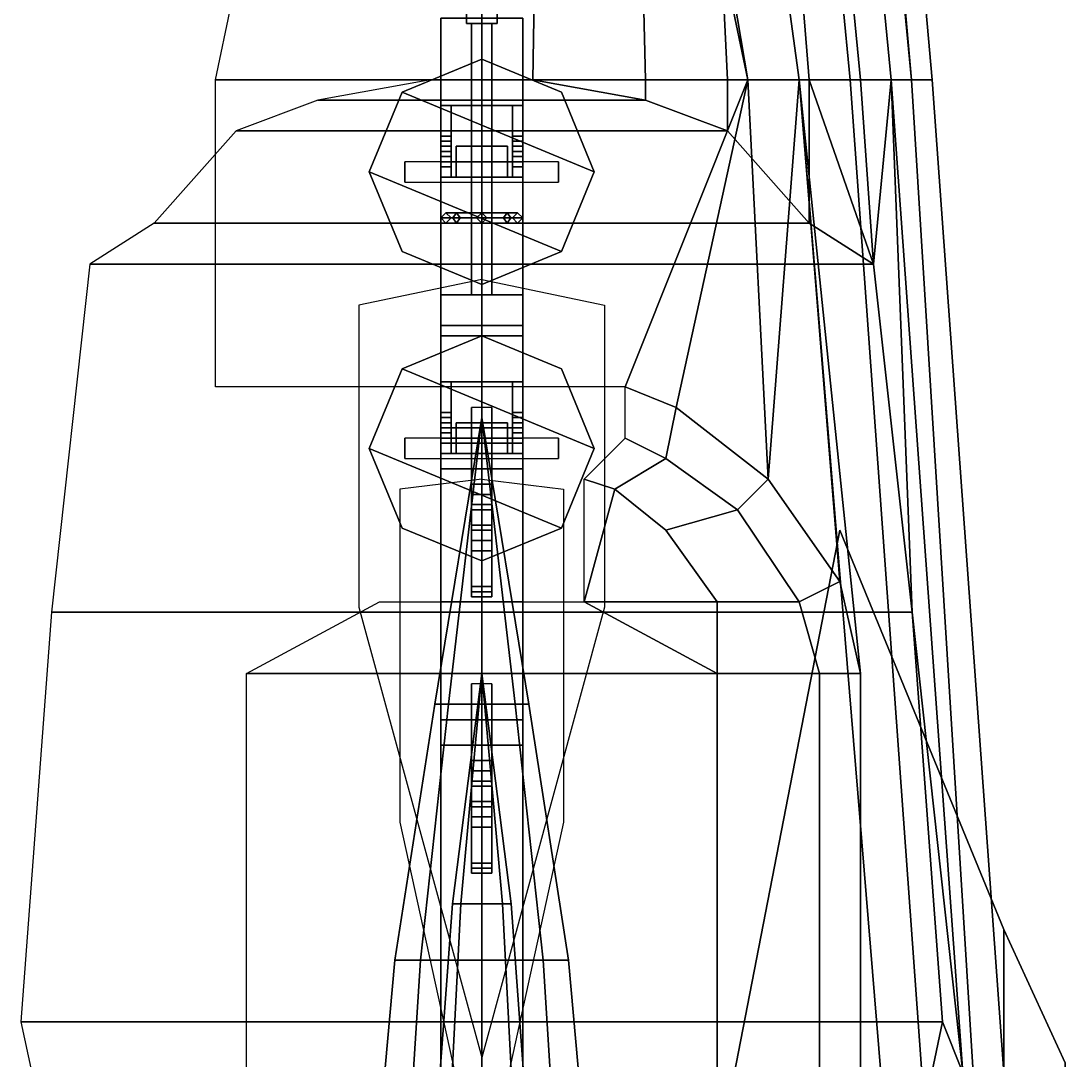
# Model space of a CAD drawing. Header units: millimetres. Extents: x -0.7 to 7, y -4.9 to 12.2.
# Drawn here: x -0.45 to 0.57, y 0.592 to 1.607 of the extents above; entities that cross this region are included whole.
import ezdxf

# ---------------------------------------------------------------- set-up
doc = ezdxf.new("R2010")
doc.units = ezdxf.units.MM
for name, color, linetype in [('bomds', 1, 'Continuous'), ('gun', 1, 'Continuous'), ('hull_half', 2, 'Continuous'), ('turret', 2, 'Continuous'), ('wing', 5, 'Continuous')]:
    doc.layers.add(name, color=color, linetype=linetype)

msp = doc.modelspace()

# ---------------------------------------------------------------- linework, layer by layer
for points in [[(0.26, 1.55, -0.37), (-0.26, 1.55, -0.37), (0, 2.79, -0.26)], [(0.14, 1.25, -0.41), (-0.26, 1.25, -0.41), (-0.26, 1.55, -0.37), (0.26, 1.55, -0.37)], [(-0.16, 1.53, 0.59), (0.16, 1.53, 0.59), (0.05, 1.55, 0.62), (-0.05, 1.55, 0.62)], [(-0.24, 1.5, 0.55), (0.24, 1.5, 0.55), (0.16, 1.53, 0.59), (-0.16, 1.53, 0.59)], [(-0.32, 1.41, 0.47), (0.32, 1.41, 0.47), (0.24, 1.5, 0.55), (-0.24, 1.5, 0.55)], [(-0.3829, 1.37, 0.4538), (0.3829, 1.37, 0.4538), (0.32, 1.41, 0.47), (-0.32, 1.41, 0.47)], [(-0.4204, 1.03, 0.46), (0.4204, 1.03, 0.46), (0.3829, 1.37, 0.4538), (-0.3829, 1.37, 0.4538)], [(-0.04, 1.255, -0.75), (-0.04, 0.255, -0.75), (-0.04, 0.255, -0.735), (-0.04, 1.255, -0.735)], [(0.04, 1.255, -0.735), (0.04, 1.255, -0.75), (-0.04, 1.255, -0.75), (-0.04, 1.255, -0.735)], [(0.04, 1.255, -0.75), (0.04, 0.255, -0.75), (-0.04, 0.255, -0.75), (-0.04, 1.255, -0.75)], [(-0.04, 1.255, -0.735), (-0.04, 0.255, -0.735), (0.04, 0.255, -0.735), (0.04, 1.255, -0.735)], [(0.04, 0.255, -0.735), (0.04, 0.255, -0.75), (0.04, 1.255, -0.75), (0.04, 1.255, -0.735)], [(0.23, 0.97, -0.78), (-0.23, 0.97, -0.78), (-0.1, 1.04, -0.78), (0.1, 1.04, -0.78)], [(-0.4503, 0.63, 0.62), (0.4503, 0.63, 0.62), (0.4204, 1.03, 0.46), (-0.4204, 1.03, 0.46)], [(0.23, 0.58, -0.78), (-0.23, 0.58, -0.78), (-0.23, 0.97, -0.78), (0.23, 0.97, -0.78)], [(-0.4397, 0.58, 0.69), (0.4397, 0.58, 0.69), (0.4503, 0.63, 0.62), (-0.4503, 0.63, 0.62)]]:
    msp.add_3dface(points)
at = {"layer": 'bomds'}
for points in [[(0, 0.595), (0, 1.355), (-0.12, 1.33), (-0.12, 1.035)], [(0, 0.595), (0, 1.355), (0, 1.33, 0.12), (0, 1.035, 0.12)], [(0, 0.595), (0, 1.355), (0, 1.33, -0.12), (0, 1.035, -0.12)], [(0, 0.595), (0, 1.355), (0.12, 1.33), (0.12, 1.035)], [(0, 1.22), (-0.0459, 0.94), (-0.0325, 0.94, 0.0325), (0, 1.22)], [(0, 1.22), (-0.0325, 0.94, -0.0325), (-0.0459, 0.94), (0, 1.22)], [(0, 1.22), (-0.0325, 0.94, 0.0325), (0, 0.94, 0.0459), (0, 1.22)], [(0, 1.22), (0, 0.94, -0.0459), (-0.0325, 0.94, -0.0325), (0, 1.22)], [(0, 1.22), (0, 0.94, 0.0459), (0.0325, 0.94, 0.0325), (0, 1.22)], [(0, 1.22), (0.0325, 0.94, 0.0325), (0.0459, 0.94), (0, 1.22)], [(0, 1.22), (0.0459, 0.94), (0.0325, 0.94, -0.0325), (0, 1.22)], [(0, 1.22), (0.0325, 0.94, -0.0325), (0, 0.94, -0.0459), (0, 1.22)], [(0, 0.46, -0.675), (0, 1.16, -0.675), (-0.08, 1.15, -0.675), (-0.08, 0.825, -0.675)], [(0, 0.46, -0.675), (0, 1.16, -0.675), (0, 1.15, -0.595), (0, 0.825, -0.595)], [(0, 0.46, -0.675), (0, 1.16, -0.675), (0, 1.15, -0.755), (0, 0.825, -0.755)], [(0, 0.46, -0.675), (0, 1.16, -0.675), (0.08, 1.15, -0.675), (0.08, 0.825, -0.675)], [(0, 0.97, -0.675), (-0.0287, 0.745, -0.675), (-0.0203, 0.745, -0.6547), (0, 0.97, -0.675)], [(0, 0.97, -0.675), (-0.0203, 0.745, -0.6953), (-0.0287, 0.745, -0.675), (0, 0.97, -0.675)], [(0, 0.97, -0.675), (-0.0203, 0.745, -0.6547), (0, 0.745, -0.6463), (0, 0.97, -0.675)], [(0, 0.97, -0.675), (0, 0.745, -0.7037), (-0.0203, 0.745, -0.6953), (0, 0.97, -0.675)], [(0, 0.97, -0.675), (0, 0.745, -0.6463), (0.0203, 0.745, -0.6547), (0, 0.97, -0.675)], [(0, 0.97, -0.675), (0.0203, 0.745, -0.6547), (0.0287, 0.745, -0.675), (0, 0.97, -0.675)], [(0, 0.97, -0.675), (0.0287, 0.745, -0.675), (0.0203, 0.745, -0.6953), (0, 0.97, -0.675)], [(0, 0.97, -0.675), (0.0203, 0.745, -0.6953), (0, 0.745, -0.7037), (0, 0.97, -0.675)], [(-0.0459, 0.94), (-0.0849, 0.69), (-0.06, 0.69, 0.06), (-0.0325, 0.94, 0.0325)], [(-0.0325, 0.94, -0.0325), (-0.06, 0.69, -0.06), (-0.0849, 0.69), (-0.0459, 0.94)], [(-0.0325, 0.94, 0.0325), (-0.06, 0.69, 0.06), (0, 0.69, 0.0849), (0, 0.94, 0.0459)], [(0, 0.94, -0.0459), (0, 0.69, -0.0849), (-0.06, 0.69, -0.06), (-0.0325, 0.94, -0.0325)], [(0, 0.94, 0.0459), (0, 0.69, 0.0849), (0.06, 0.69, 0.06), (0.0325, 0.94, 0.0325)], [(0.0325, 0.94, -0.0325), (0.06, 0.69, -0.06), (0, 0.69, -0.0849), (0, 0.94, -0.0459)], [(0.0325, 0.94, 0.0325), (0.06, 0.69, 0.06), (0.0849, 0.69), (0.0459, 0.94)], [(0.0459, 0.94), (0.0849, 0.69), (0.06, 0.69, -0.06), (0.0325, 0.94, -0.0325)], [(-0.0287, 0.745, -0.675), (-0.053, 0.415, -0.675), (-0.0375, 0.415, -0.6375), (-0.0203, 0.745, -0.6547)], [(-0.0203, 0.745, -0.6953), (-0.0375, 0.415, -0.7125), (-0.053, 0.415, -0.675), (-0.0287, 0.745, -0.675)], [(-0.0203, 0.745, -0.6547), (-0.0375, 0.415, -0.6375), (0, 0.415, -0.622), (0, 0.745, -0.6463)], [(0, 0.745, -0.7037), (0, 0.415, -0.728), (-0.0375, 0.415, -0.7125), (-0.0203, 0.745, -0.6953)], [(0, 0.745, -0.6463), (0, 0.415, -0.622), (0.0375, 0.415, -0.6375), (0.0203, 0.745, -0.6547)], [(0.0203, 0.745, -0.6953), (0.0375, 0.415, -0.7125), (0, 0.415, -0.728), (0, 0.745, -0.7037)], [(0.0203, 0.745, -0.6547), (0.0375, 0.415, -0.6375), (0.053, 0.415, -0.675), (0.0287, 0.745, -0.675)], [(0.0287, 0.745, -0.675), (0.053, 0.415, -0.675), (0.0375, 0.415, -0.7125), (0.0203, 0.745, -0.6953)], [(-0.0849, 0.69), (-0.1109, 0.4), (-0.0784, 0.4, 0.0784), (-0.06, 0.69, 0.06)], [(-0.06, 0.69, -0.06), (-0.0784, 0.4, -0.0784), (-0.1109, 0.4), (-0.0849, 0.69)], [(-0.06, 0.69, 0.06), (-0.0784, 0.4, 0.0784), (0, 0.4, 0.1109), (0, 0.69, 0.0849)], [(0, 0.69, -0.0849), (0, 0.4, -0.1109), (-0.0784, 0.4, -0.0784), (-0.06, 0.69, -0.06)], [(0, 0.69, 0.0849), (0, 0.4, 0.1109), (0.0784, 0.4, 0.0784), (0.06, 0.69, 0.06)], [(0.06, 0.69, -0.06), (0.0784, 0.4, -0.0784), (0, 0.4, -0.1109), (0, 0.69, -0.0849)], [(0.06, 0.69, 0.06), (0.0784, 0.4, 0.0784), (0.1109, 0.4), (0.0849, 0.69)], [(0.0849, 0.69), (0.1109, 0.4), (0.0784, 0.4, -0.0784), (0.06, 0.69, -0.06)]]:
    msp.add_3dface(points, dxfattribs=at)
at = {"layer": 'gun'}
for points in [[(-0.015, 1.605, -0.585), (0, 1.605, -0.57), (0, 1.63, -0.57), (-0.015, 1.63, -0.585)], [(0, 1.605, -0.63), (-0.015, 1.605, -0.615), (-0.015, 1.63, -0.615), (0, 1.63, -0.63)], [(-0.015, 1.605, -0.615), (-0.015, 1.605, -0.585), (-0.015, 1.63, -0.585), (-0.015, 1.63, -0.615)], [(0, 1.605, -0.57), (0.015, 1.605, -0.585), (0.015, 1.63, -0.585), (0, 1.63, -0.57)], [(0.015, 1.605, -0.615), (0, 1.605, -0.63), (0, 1.63, -0.63), (0.015, 1.63, -0.615)], [(0.015, 1.605, -0.585), (0.015, 1.605, -0.615), (0.015, 1.63, -0.615), (0.015, 1.63, -0.585)], [(-0.04, 1.61, 0.69), (-0.04, 1.61, 0.64), (-0.04, 1.455, 0.64), (-0.04, 1.47, 0.69)], [(0.04, 1.47, 0.69), (0.04, 1.61, 0.69), (-0.04, 1.61, 0.69), (-0.04, 1.47, 0.69)], [(-0.04, 1.455, 0.64), (-0.04, 1.61, 0.64), (0.04, 1.61, 0.64), (0.04, 1.455, 0.64)], [(-0.015, 1.605, -0.585), (-0.015, 1.605, -0.615), (0, 1.605, -0.63), (0, 1.605, -0.57)], [(-0.01, 1.34, -0.585), (0, 1.34, -0.575), (0, 1.605, -0.575), (-0.01, 1.605, -0.585)], [(0, 1.34, -0.595), (-0.01, 1.34, -0.585), (-0.01, 1.605, -0.585), (0, 1.605, -0.595)], [(-0.01, 1.34, -0.615), (0, 1.34, -0.605), (0, 1.605, -0.605), (-0.01, 1.605, -0.615)], [(0, 1.34, -0.625), (-0.01, 1.34, -0.615), (-0.01, 1.605, -0.615), (0, 1.605, -0.625)], [(0, 1.34, -0.575), (0.01, 1.34, -0.585), (0.01, 1.605, -0.585), (0, 1.605, -0.575)], [(0.01, 1.34, -0.585), (0, 1.34, -0.595), (0, 1.605, -0.595), (0.01, 1.605, -0.585)], [(0, 1.34, -0.605), (0.01, 1.34, -0.615), (0.01, 1.605, -0.615), (0, 1.605, -0.605)], [(0.01, 1.34, -0.615), (0, 1.34, -0.625), (0, 1.605, -0.625), (0.01, 1.605, -0.615)], [(0, 1.605, -0.57), (0, 1.605, -0.63), (0.015, 1.605, -0.615), (0.015, 1.605, -0.585)], [(0.04, 1.455, 0.64), (0.04, 1.61, 0.64), (0.04, 1.61, 0.69), (0.04, 1.47, 0.69)], [(0, 1.57, 0.7), (-0.0778, 1.5378, 0.7), (-0.0778, 1.5378, 0.74), (0, 1.57, 0.74)], [(0.0778, 1.5378, 0.74), (0, 1.57, 0.74), (-0.0778, 1.5378, 0.74), (0.11, 1.46, 0.74)], [(0.0778, 1.5378, 0.7), (0, 1.57, 0.7), (0, 1.57, 0.74), (0.0778, 1.5378, 0.74)], [(-0.0778, 1.5378, 0.7), (-0.11, 1.46, 0.7), (-0.11, 1.46, 0.74), (-0.0778, 1.5378, 0.74)], [(0.11, 1.46, 0.74), (-0.0778, 1.5378, 0.74), (-0.11, 1.46, 0.74), (0.0778, 1.3822, 0.74)], [(0.11, 1.46, 0.7), (0.0778, 1.5378, 0.7), (0.0778, 1.5378, 0.74), (0.11, 1.46, 0.74)], [(-0.025, 1.455, 0.615), (-0.025, 1.485, 0.615), (0.025, 1.485, 0.615), (0.025, 1.455, 0.615)], [(-0.025, 1.485, 0.615), (-0.025, 1.485, 0.64), (0.025, 1.485, 0.64), (0.025, 1.485, 0.615)], [(-0.025, 1.455, 0.64), (-0.025, 1.485, 0.64), (-0.025, 1.485, 0.615), (-0.025, 1.455, 0.615)], [(0.025, 1.455, 0.615), (0.025, 1.485, 0.615), (0.025, 1.485, 0.64), (0.025, 1.455, 0.64)], [(-0.075, 1.47, 0.74), (-0.075, 1.45, 0.74), (-0.075, 1.45, 0.775), (-0.075, 1.47, 0.775)], [(-0.075, 1.47, 0.775), (-0.075, 1.45, 0.775), (0.075, 1.45, 0.775), (0.075, 1.47, 0.775)], [(0.04, 1.31, 0.7), (0.04, 1.47, 0.7), (-0.04, 1.47, 0.7), (-0.04, 1.31, 0.7)], [(-0.04, 1.47, 0.7), (-0.04, 1.47, 0.69), (-0.04, 1.455, 0.64), (-0.04, 1.31, 0.7)], [(0.04, 1.47, 0.7), (0.04, 1.47, 0.69), (-0.04, 1.47, 0.69), (-0.04, 1.47, 0.7)], [(0.04, 1.455, 0.64), (0.04, 1.47, 0.69), (0.04, 1.47, 0.7), (0.04, 1.31, 0.7)], [(0.075, 1.45, 0.74), (0.075, 1.47, 0.74), (0.075, 1.47, 0.775), (0.075, 1.45, 0.775)], [(-0.11, 1.46, 0.7), (-0.0778, 1.3822, 0.7), (-0.0778, 1.3822, 0.74), (-0.11, 1.46, 0.74)], [(0.0778, 1.3822, 0.74), (-0.11, 1.46, 0.74), (-0.0778, 1.3822, 0.74), (0, 1.35, 0.74)], [(0.0778, 1.3822, 0.7), (0.11, 1.46, 0.7), (0.11, 1.46, 0.74), (0.0778, 1.3822, 0.74)], [(-0.04, 1.31, 0.7), (-0.04, 1.455, 0.64), (-0.04, 1.455, 0.615), (-0.04, 1.3, 0.695)], [(-0.04, 1.455, 0.615), (-0.04, 1.455, 0.64), (0.04, 1.455, 0.64), (0.04, 1.455, 0.615)], [(-0.04, 1.3, 0.695), (-0.04, 1.455, 0.615), (-0.04, 1.17, 0.615), (-0.04, 1.195, 0.665)], [(-0.04, 1.17, 0.615), (-0.04, 1.455, 0.615), (0.04, 1.455, 0.615), (0.04, 1.17, 0.615)], [(0.04, 1.455, 0.615), (0.04, 1.455, 0.64), (0.04, 1.31, 0.7), (0.04, 1.3, 0.695)], [(0.04, 1.17, 0.615), (0.04, 1.455, 0.615), (0.04, 1.3, 0.695), (0.04, 1.195, 0.665)], [(-0.04, 1.415, -0.435), (-0.035, 1.42, -0.435), (-0.0247, 1.42, -0.4597), (-0.0283, 1.415, -0.4633)], [(-0.0283, 1.415, -0.4067), (-0.0247, 1.42, -0.4103), (-0.035, 1.42, -0.435), (-0.04, 1.415, -0.435)], [(-0.035, 1.42, -0.435), (-0.03, 1.415, -0.435), (-0.0212, 1.415, -0.4562), (-0.0247, 1.42, -0.4597)], [(-0.0247, 1.42, -0.4103), (-0.0212, 1.415, -0.4138), (-0.03, 1.415, -0.435), (-0.035, 1.42, -0.435)], [(-0.0283, 1.415, -0.4633), (-0.0247, 1.42, -0.4597), (0, 1.42, -0.47), (0, 1.415, -0.475)], [(0, 1.415, -0.395), (0, 1.42, -0.4), (-0.0247, 1.42, -0.4103), (-0.0283, 1.415, -0.4067)], [(-0.0247, 1.42, -0.4597), (-0.0212, 1.415, -0.4562), (0, 1.415, -0.465), (0, 1.42, -0.47)], [(0, 1.42, -0.4), (0, 1.415, -0.405), (-0.0212, 1.415, -0.4138), (-0.0247, 1.42, -0.4103)], [(0, 1.42, -0.575), (-0.005, 1.415, -0.58), (-0.005, 1.415, -0.435), (0, 1.42, -0.435)], [(0.005, 1.415, -0.435), (0, 1.42, -0.435), (-0.005, 1.415, -0.435), (0, 1.41, -0.435)], [(0.005, 1.415, -0.58), (0, 1.42, -0.575), (0, 1.42, -0.435), (0.005, 1.415, -0.435)], [(0, 1.42, -0.47), (0, 1.415, -0.465), (0.0212, 1.415, -0.4562), (0.0247, 1.42, -0.4597)], [(0, 1.415, -0.475), (0, 1.42, -0.47), (0.0247, 1.42, -0.4597), (0.0283, 1.415, -0.4633)], [(0.0247, 1.42, -0.4103), (0.0212, 1.415, -0.4138), (0, 1.415, -0.405), (0, 1.42, -0.4)], [(0.0283, 1.415, -0.4067), (0.0247, 1.42, -0.4103), (0, 1.42, -0.4), (0, 1.415, -0.395)], [(0.0247, 1.42, -0.4597), (0.0212, 1.415, -0.4562), (0.03, 1.415, -0.435), (0.035, 1.42, -0.435)], [(0.035, 1.42, -0.435), (0.03, 1.415, -0.435), (0.0212, 1.415, -0.4138), (0.0247, 1.42, -0.4103)], [(0.0283, 1.415, -0.4633), (0.0247, 1.42, -0.4597), (0.035, 1.42, -0.435), (0.04, 1.415, -0.435)], [(0.04, 1.415, -0.435), (0.035, 1.42, -0.435), (0.0247, 1.42, -0.4103), (0.0283, 1.415, -0.4067)], [(-0.035, 1.41, -0.435), (-0.04, 1.415, -0.435), (-0.0283, 1.415, -0.4633), (-0.0247, 1.41, -0.4597)], [(-0.0247, 1.41, -0.4103), (-0.0283, 1.415, -0.4067), (-0.04, 1.415, -0.435), (-0.035, 1.41, -0.435)], [(-0.03, 1.415, -0.435), (-0.035, 1.41, -0.435), (-0.0247, 1.41, -0.4597), (-0.0212, 1.415, -0.4562)], [(-0.0212, 1.415, -0.4138), (-0.0247, 1.41, -0.4103), (-0.035, 1.41, -0.435), (-0.03, 1.415, -0.435)], [(-0.0247, 1.41, -0.4597), (-0.0283, 1.415, -0.4633), (0, 1.415, -0.475), (0, 1.41, -0.47)], [(0, 1.41, -0.4), (0, 1.415, -0.395), (-0.0283, 1.415, -0.4067), (-0.0247, 1.41, -0.4103)], [(-0.0212, 1.415, -0.4562), (-0.0247, 1.41, -0.4597), (0, 1.41, -0.47), (0, 1.415, -0.465)], [(0, 1.415, -0.405), (0, 1.41, -0.4), (-0.0247, 1.41, -0.4103), (-0.0212, 1.415, -0.4138)], [(-0.005, 1.415, -0.58), (0, 1.41, -0.575), (0, 1.41, -0.435), (-0.005, 1.415, -0.435)], [(0, 1.41, -0.575), (0.005, 1.415, -0.58), (0.005, 1.415, -0.435), (0, 1.41, -0.435)], [(0, 1.415, -0.465), (0, 1.41, -0.47), (0.0247, 1.41, -0.4597), (0.0212, 1.415, -0.4562)], [(0, 1.41, -0.47), (0, 1.415, -0.475), (0.0283, 1.415, -0.4633), (0.0247, 1.41, -0.4597)], [(0.0212, 1.415, -0.4138), (0.0247, 1.41, -0.4103), (0, 1.41, -0.4), (0, 1.415, -0.405)], [(0.0247, 1.41, -0.4103), (0.0283, 1.415, -0.4067), (0, 1.415, -0.395), (0, 1.41, -0.4)], [(0.0212, 1.415, -0.4562), (0.0247, 1.41, -0.4597), (0.035, 1.41, -0.435), (0.03, 1.415, -0.435)], [(0.03, 1.415, -0.435), (0.035, 1.41, -0.435), (0.0247, 1.41, -0.4103), (0.0212, 1.415, -0.4138)], [(0.0247, 1.41, -0.4597), (0.0283, 1.415, -0.4633), (0.04, 1.415, -0.435), (0.035, 1.41, -0.435)], [(0.035, 1.41, -0.435), (0.04, 1.415, -0.435), (0.0283, 1.415, -0.4067), (0.0247, 1.41, -0.4103)], [(-0.0778, 1.3822, 0.7), (0, 1.35, 0.7), (0, 1.35, 0.74), (-0.0778, 1.3822, 0.74)], [(0, 1.35, 0.7), (0.0778, 1.3822, 0.7), (0.0778, 1.3822, 0.74), (0, 1.35, 0.74)], [(-0.04, 1.34, -0.575), (-0.04, 1.34, -0.625), (-0.04, 1.185, -0.625), (-0.04, 1.2, -0.575)], [(0.04, 1.2, -0.575), (0.04, 1.34, -0.575), (-0.04, 1.34, -0.575), (-0.04, 1.2, -0.575)], [(0.04, 1.34, -0.575), (0.04, 1.34, -0.625), (-0.04, 1.34, -0.625), (-0.04, 1.34, -0.575)], [(-0.04, 1.185, -0.625), (-0.04, 1.34, -0.625), (0.04, 1.34, -0.625), (0.04, 1.185, -0.625)], [(0.04, 1.185, -0.625), (0.04, 1.34, -0.625), (0.04, 1.34, -0.575), (0.04, 1.2, -0.575)], [(0.04, 1.3, 0.695), (0.04, 1.31, 0.7), (-0.04, 1.31, 0.7), (-0.04, 1.3, 0.695)], [(0, 1.3, -0.565), (-0.0778, 1.2678, -0.565), (-0.0778, 1.2678, -0.525), (0, 1.3, -0.525)], [(0.0778, 1.2678, -0.525), (0, 1.3, -0.525), (-0.0778, 1.2678, -0.525), (0.11, 1.19, -0.525)], [(-0.04, 1.21, 0.695), (-0.04, 1.3, 0.695), (-0.04, 1.195, 0.665), (-0.04, 1.21, 0.695)], [(0.04, 1.21, 0.695), (0.04, 1.3, 0.695), (-0.04, 1.3, 0.695), (-0.04, 1.21, 0.695)], [(0.0778, 1.2678, -0.565), (0, 1.3, -0.565), (0, 1.3, -0.525), (0.0778, 1.2678, -0.525)], [(0.04, 1.195, 0.665), (0.04, 1.3, 0.695), (0.04, 1.21, 0.695)], [(-0.0778, 1.2678, -0.565), (-0.11, 1.19, -0.565), (-0.11, 1.19, -0.525), (-0.0778, 1.2678, -0.525)], [(0.11, 1.19, -0.525), (-0.0778, 1.2678, -0.525), (-0.11, 1.19, -0.525), (0.0778, 1.1122, -0.525)], [(0.11, 1.19, -0.565), (0.0778, 1.2678, -0.565), (0.0778, 1.2678, -0.525), (0.11, 1.19, -0.525)], [(-0.01, 1.23, 0.695), (-0.01, 1.21, 0.695), (-0.01, 1.09, 0.73), (-0.01, 1.155, 0.73)], [(0.01, 1.155, 0.73), (0.01, 1.23, 0.695), (-0.01, 1.23, 0.695), (-0.01, 1.155, 0.73)], [(0.01, 1.09, 0.73), (0.01, 1.21, 0.695), (0.01, 1.23, 0.695), (0.01, 1.155, 0.73)], [(-0.025, 1.185, -0.65), (-0.025, 1.215, -0.65), (0.025, 1.215, -0.65), (0.025, 1.185, -0.65)], [(-0.025, 1.215, -0.65), (-0.025, 1.215, -0.625), (0.025, 1.215, -0.625), (0.025, 1.215, -0.65)], [(-0.025, 1.185, -0.625), (-0.025, 1.215, -0.625), (-0.025, 1.215, -0.65), (-0.025, 1.185, -0.65)], [(0.025, 1.185, -0.65), (0.025, 1.215, -0.65), (0.025, 1.215, -0.625), (0.025, 1.185, -0.625)], [(-0.04, 1.21, 0.695), (-0.04, 1.195, 0.665), (0.04, 1.195, 0.665), (0.04, 1.21, 0.695)], [(-0.01, 1.21, 0.695), (-0.01, 1.195, 0.665), (-0.01, 1.05, 0.715), (-0.01, 1.09, 0.73)], [(0.01, 1.05, 0.715), (0.01, 1.195, 0.665), (0.01, 1.21, 0.695), (0.01, 1.09, 0.73)], [(-0.075, 1.2, -0.49), (-0.075, 1.18, -0.49), (0.075, 1.18, -0.49), (0.075, 1.2, -0.49)], [(-0.075, 1.2, -0.525), (-0.075, 1.18, -0.525), (-0.075, 1.18, -0.49), (-0.075, 1.2, -0.49)], [(0.04, 1.04, -0.565), (0.04, 1.2, -0.565), (-0.04, 1.2, -0.565), (-0.04, 1.04, -0.565)], [(-0.04, 1.2, -0.565), (-0.04, 1.2, -0.575), (-0.04, 1.185, -0.625), (-0.04, 1.04, -0.565)], [(0.04, 1.2, -0.565), (0.04, 1.2, -0.575), (-0.04, 1.2, -0.575), (-0.04, 1.2, -0.565)], [(-0.04, 1.195, 0.665), (-0.04, 1.17, 0.615), (-0.04, 1.17, 0.615), (-0.04, 1.17, 0.655)], [(0.04, 1.17, 0.655), (0.04, 1.195, 0.665), (-0.04, 1.195, 0.665), (-0.04, 1.17, 0.655)], [(-0.01, 1.195, 0.665), (-0.01, 1.11, 0.685), (-0.01, 1.05, 0.705), (-0.01, 1.05, 0.715)], [(0.01, 1.195, 0.665), (0.01, 1.11, 0.685), (-0.01, 1.11, 0.685), (-0.01, 1.195, 0.665)], [(-0.01, 1.195, 0.665), (-0.01, 1.17, 0.655), (-0.01, 1.135, 0.67), (-0.01, 1.11, 0.685)], [(0.01, 1.11, 0.685), (0.01, 1.195, 0.665), (-0.01, 1.195, 0.665), (-0.01, 1.11, 0.685)], [(0.01, 1.05, 0.705), (0.01, 1.11, 0.685), (0.01, 1.195, 0.665), (0.01, 1.05, 0.715)], [(0.01, 1.135, 0.67), (0.01, 1.17, 0.655), (0.01, 1.195, 0.665), (0.01, 1.11, 0.685)], [(0.04, 1.185, -0.625), (0.04, 1.2, -0.575), (0.04, 1.2, -0.565), (0.04, 1.04, -0.565)], [(0.04, 1.17, 0.615), (0.04, 1.17, 0.615), (0.04, 1.195, 0.665), (0.04, 1.17, 0.655)], [(0.075, 1.18, -0.525), (0.075, 1.2, -0.525), (0.075, 1.2, -0.49), (0.075, 1.18, -0.49)], [(-0.11, 1.19, -0.565), (-0.0778, 1.1122, -0.565), (-0.0778, 1.1122, -0.525), (-0.11, 1.19, -0.525)], [(0.0778, 1.1122, -0.525), (-0.11, 1.19, -0.525), (-0.0778, 1.1122, -0.525), (0, 1.08, -0.525)], [(-0.04, 1.04, -0.565), (-0.04, 1.185, -0.625), (-0.04, 1.185, -0.65), (-0.04, 1.03, -0.57)], [(-0.04, 1.185, -0.65), (-0.04, 1.185, -0.625), (0.04, 1.185, -0.625), (0.04, 1.185, -0.65)], [(-0.04, 1.03, -0.57), (-0.04, 1.185, -0.65), (-0.04, 0.9, -0.65), (-0.04, 0.925, -0.6)], [(-0.04, 0.9, -0.65), (-0.04, 1.185, -0.65), (0.04, 1.185, -0.65), (0.04, 0.9, -0.65)], [(0.04, 1.185, -0.65), (0.04, 1.185, -0.625), (0.04, 1.04, -0.565), (0.04, 1.03, -0.57)], [(0.04, 0.9, -0.65), (0.04, 1.185, -0.65), (0.04, 1.03, -0.57), (0.04, 0.925, -0.6)], [(0.0778, 1.1122, -0.565), (0.11, 1.19, -0.565), (0.11, 1.19, -0.525), (0.0778, 1.1122, -0.525)], [(-0.04, 1.17, 0.655), (-0.04, 1.17, 0.615), (0.04, 1.17, 0.615), (0.04, 1.17, 0.655)], [(-0.01, 1.135, 0.67), (-0.01, 1.17, 0.615), (-0.01, 1.17, 0.615), (-0.01, 1.135, 0.615)], [(-0.01, 1.135, 0.615), (-0.01, 1.17, 0.615), (0.01, 1.17, 0.615), (0.01, 1.135, 0.615)], [(-0.01, 1.135, 0.67), (-0.01, 1.17, 0.655), (-0.01, 1.17, 0.655), (-0.01, 1.17, 0.615)], [(0.01, 1.17, 0.615), (0.01, 1.17, 0.615), (0.01, 1.135, 0.67), (0.01, 1.135, 0.615)], [(0.01, 1.17, 0.655), (0.01, 1.17, 0.655), (0.01, 1.135, 0.67), (0.01, 1.17, 0.615)], [(-0.01, 1.155, 0.73), (-0.01, 1.09, 0.73), (0.01, 1.09, 0.73), (0.01, 1.155, 0.73)], [(-0.01, 1.135, 0.615), (-0.01, 1.155, 0.615), (-0.01, 1.145, 0.605), (-0.01, 1.13, 0.605)], [(-0.01, 1.145, 0.605), (-0.01, 1.155, 0.615), (0.01, 1.155, 0.615), (0.01, 1.145, 0.605)], [(0.01, 1.145, 0.605), (0.01, 1.155, 0.615), (0.01, 1.135, 0.615), (0.01, 1.13, 0.605)], [(-0.01, 1.13, 0.605), (-0.01, 1.145, 0.605), (-0.01, 1.13, 0.59), (-0.01, 1.115, 0.595)], [(-0.01, 1.13, 0.59), (-0.01, 1.145, 0.605), (0.01, 1.145, 0.605), (0.01, 1.13, 0.59)], [(0.01, 1.13, 0.59), (0.01, 1.145, 0.605), (0.01, 1.13, 0.605), (0.01, 1.115, 0.595)], [(0.01, 1.13, 0.605), (0.01, 1.135, 0.615), (-0.01, 1.135, 0.615), (-0.01, 1.13, 0.605)], [(0.01, 1.135, 0.615), (0.01, 1.135, 0.67), (-0.01, 1.135, 0.67), (-0.01, 1.135, 0.615)], [(-0.01, 1.11, 0.685), (-0.01, 1.135, 0.67), (0.01, 1.135, 0.67), (0.01, 1.11, 0.685)], [(-0.01, 1.115, 0.595), (-0.01, 1.13, 0.59), (-0.01, 1.115, 0.585), (-0.01, 1.09, 0.595)], [(-0.01, 1.115, 0.585), (-0.01, 1.13, 0.59), (0.01, 1.13, 0.59), (0.01, 1.115, 0.585)], [(0.01, 1.115, 0.595), (0.01, 1.13, 0.605), (-0.01, 1.13, 0.605), (-0.01, 1.115, 0.595)], [(0.01, 1.115, 0.585), (0.01, 1.13, 0.59), (0.01, 1.115, 0.595), (0.01, 1.09, 0.595)], [(-0.0778, 1.1122, -0.565), (0, 1.08, -0.565), (0, 1.08, -0.525), (-0.0778, 1.1122, -0.525)], [(-0.01, 1.055, 0.585), (-0.01, 1.115, 0.585), (0.01, 1.115, 0.585), (0.01, 1.055, 0.585)], [(-0.01, 1.09, 0.595), (-0.01, 1.115, 0.585), (-0.01, 1.055, 0.585), (-0.01, 1.045, 0.59)], [(0.01, 1.09, 0.595), (0.01, 1.115, 0.595), (-0.01, 1.115, 0.595), (-0.01, 1.09, 0.595)], [(0, 1.08, -0.565), (0.0778, 1.1122, -0.565), (0.0778, 1.1122, -0.525), (0, 1.08, -0.525)], [(0.01, 1.055, 0.585), (0.01, 1.115, 0.585), (0.01, 1.09, 0.595), (0.01, 1.045, 0.59)], [(-0.01, 1.11, 0.685), (-0.01, 1.1, 0.685), (-0.01, 1.055, 0.69), (-0.01, 1.05, 0.705)], [(0.01, 1.11, 0.685), (0.01, 1.1, 0.685), (-0.01, 1.1, 0.685), (-0.01, 1.11, 0.685)], [(0.01, 1.055, 0.69), (0.01, 1.1, 0.685), (0.01, 1.11, 0.685), (0.01, 1.05, 0.705)], [(0.01, 1.1, 0.685), (0.01, 1.09, 0.675), (-0.01, 1.09, 0.675), (-0.01, 1.1, 0.685)], [(-0.01, 1.1, 0.685), (-0.01, 1.09, 0.675), (-0.01, 1.055, 0.69)], [(0.01, 1.055, 0.69), (0.01, 1.09, 0.675), (0.01, 1.1, 0.685), (0.01, 1.055, 0.69)], [(-0.01, 1.09, 0.73), (-0.01, 1.05, 0.715), (0.01, 1.05, 0.715), (0.01, 1.09, 0.73)], [(-0.01, 1.09, 0.675), (-0.01, 1.09, 0.595), (-0.01, 1.045, 0.59), (-0.01, 1.055, 0.69)], [(0.01, 1.09, 0.675), (0.01, 1.09, 0.595), (-0.01, 1.09, 0.595), (-0.01, 1.09, 0.675)], [(0.01, 1.045, 0.59), (0.01, 1.09, 0.595), (0.01, 1.09, 0.675), (0.01, 1.055, 0.69)], [(-0.01, 1.05, 0.705), (-0.01, 1.055, 0.69), (0.01, 1.055, 0.69), (0.01, 1.05, 0.705)], [(-0.01, 1.055, 0.69), (-0.01, 1.055, 0.69), (0.01, 1.055, 0.69)], [(-0.01, 1.055, 0.69), (-0.01, 1.045, 0.59), (0.01, 1.045, 0.59), (0.01, 1.055, 0.69)], [(-0.01, 1.045, 0.59), (-0.01, 1.055, 0.585), (0.01, 1.055, 0.585), (0.01, 1.045, 0.59)], [(-0.01, 1.05, 0.715), (-0.01, 1.05, 0.705), (0.01, 1.05, 0.705), (0.01, 1.05, 0.715)], [(0.04, 1.03, -0.57), (0.04, 1.04, -0.565), (-0.04, 1.04, -0.565), (-0.04, 1.03, -0.57)], [(-0.04, 0.94, -0.57), (-0.04, 1.03, -0.57), (-0.04, 0.925, -0.6), (-0.04, 0.94, -0.57)], [(0.04, 0.94, -0.57), (0.04, 1.03, -0.57), (-0.04, 1.03, -0.57), (-0.04, 0.94, -0.57)], [(0.04, 0.925, -0.6), (0.04, 1.03, -0.57), (0.04, 0.94, -0.57)], [(-0.01, 0.96, -0.57), (-0.01, 0.94, -0.57), (-0.01, 0.82, -0.535), (-0.01, 0.885, -0.535)], [(0.01, 0.885, -0.535), (0.01, 0.96, -0.57), (-0.01, 0.96, -0.57), (-0.01, 0.885, -0.535)], [(0.01, 0.82, -0.535), (0.01, 0.94, -0.57), (0.01, 0.96, -0.57), (0.01, 0.885, -0.535)], [(-0.04, 0.94, -0.57), (-0.04, 0.925, -0.6), (0.04, 0.925, -0.6), (0.04, 0.94, -0.57)], [(-0.01, 0.94, -0.57), (-0.01, 0.925, -0.6), (-0.01, 0.78, -0.55), (-0.01, 0.82, -0.535)], [(0.01, 0.78, -0.55), (0.01, 0.925, -0.6), (0.01, 0.94, -0.57), (0.01, 0.82, -0.535)], [(-0.04, 0.925, -0.6), (-0.04, 0.9, -0.65), (-0.04, 0.9, -0.65), (-0.04, 0.9, -0.61)], [(0.04, 0.9, -0.61), (0.04, 0.925, -0.6), (-0.04, 0.925, -0.6), (-0.04, 0.9, -0.61)], [(-0.01, 0.925, -0.6), (-0.01, 0.84, -0.58), (-0.01, 0.78, -0.56), (-0.01, 0.78, -0.55)], [(0.01, 0.925, -0.6), (0.01, 0.84, -0.58), (-0.01, 0.84, -0.58), (-0.01, 0.925, -0.6)], [(-0.01, 0.925, -0.6), (-0.01, 0.9, -0.61), (-0.01, 0.865, -0.595), (-0.01, 0.84, -0.58)], [(0.01, 0.84, -0.58), (0.01, 0.925, -0.6), (-0.01, 0.925, -0.6), (-0.01, 0.84, -0.58)], [(0.01, 0.78, -0.56), (0.01, 0.84, -0.58), (0.01, 0.925, -0.6), (0.01, 0.78, -0.55)], [(0.01, 0.865, -0.595), (0.01, 0.9, -0.61), (0.01, 0.925, -0.6), (0.01, 0.84, -0.58)], [(0.04, 0.9, -0.65), (0.04, 0.9, -0.65), (0.04, 0.925, -0.6), (0.04, 0.9, -0.61)], [(-0.04, 0.9, -0.61), (-0.04, 0.9, -0.65), (0.04, 0.9, -0.65), (0.04, 0.9, -0.61)], [(-0.01, 0.865, -0.595), (-0.01, 0.9, -0.65), (-0.01, 0.9, -0.65), (-0.01, 0.865, -0.65)], [(-0.01, 0.865, -0.65), (-0.01, 0.9, -0.65), (0.01, 0.9, -0.65), (0.01, 0.865, -0.65)], [(-0.01, 0.865, -0.595), (-0.01, 0.9, -0.61), (-0.01, 0.9, -0.61), (-0.01, 0.9, -0.65)], [(0.01, 0.9, -0.65), (0.01, 0.9, -0.65), (0.01, 0.865, -0.595), (0.01, 0.865, -0.65)], [(0.01, 0.9, -0.61), (0.01, 0.9, -0.61), (0.01, 0.865, -0.595), (0.01, 0.9, -0.65)], [(-0.01, 0.885, -0.535), (-0.01, 0.82, -0.535), (0.01, 0.82, -0.535), (0.01, 0.885, -0.535)], [(-0.01, 0.865, -0.65), (-0.01, 0.885, -0.65), (-0.01, 0.875, -0.66), (-0.01, 0.86, -0.66)], [(-0.01, 0.875, -0.66), (-0.01, 0.885, -0.65), (0.01, 0.885, -0.65), (0.01, 0.875, -0.66)], [(0.01, 0.875, -0.66), (0.01, 0.885, -0.65), (0.01, 0.865, -0.65), (0.01, 0.86, -0.66)], [(-0.01, 0.86, -0.66), (-0.01, 0.875, -0.66), (-0.01, 0.86, -0.675), (-0.01, 0.845, -0.67)], [(-0.01, 0.86, -0.675), (-0.01, 0.875, -0.66), (0.01, 0.875, -0.66), (0.01, 0.86, -0.675)], [(0.01, 0.86, -0.675), (0.01, 0.875, -0.66), (0.01, 0.86, -0.66), (0.01, 0.845, -0.67)], [(0.01, 0.86, -0.66), (0.01, 0.865, -0.65), (-0.01, 0.865, -0.65), (-0.01, 0.86, -0.66)], [(0.01, 0.865, -0.65), (0.01, 0.865, -0.595), (-0.01, 0.865, -0.595), (-0.01, 0.865, -0.65)], [(-0.01, 0.84, -0.58), (-0.01, 0.865, -0.595), (0.01, 0.865, -0.595), (0.01, 0.84, -0.58)], [(-0.01, 0.845, -0.67), (-0.01, 0.86, -0.675), (-0.01, 0.845, -0.68), (-0.01, 0.82, -0.67)], [(-0.01, 0.845, -0.68), (-0.01, 0.86, -0.675), (0.01, 0.86, -0.675), (0.01, 0.845, -0.68)], [(0.01, 0.845, -0.67), (0.01, 0.86, -0.66), (-0.01, 0.86, -0.66), (-0.01, 0.845, -0.67)], [(0.01, 0.845, -0.68), (0.01, 0.86, -0.675), (0.01, 0.845, -0.67), (0.01, 0.82, -0.67)], [(-0.01, 0.785, -0.68), (-0.01, 0.845, -0.68), (0.01, 0.845, -0.68), (0.01, 0.785, -0.68)], [(-0.01, 0.82, -0.67), (-0.01, 0.845, -0.68), (-0.01, 0.785, -0.68), (-0.01, 0.775, -0.675)], [(0.01, 0.82, -0.67), (0.01, 0.845, -0.67), (-0.01, 0.845, -0.67), (-0.01, 0.82, -0.67)], [(-0.01, 0.84, -0.58), (-0.01, 0.83, -0.58), (-0.01, 0.785, -0.575), (-0.01, 0.78, -0.56)], [(0.01, 0.84, -0.58), (0.01, 0.83, -0.58), (-0.01, 0.83, -0.58), (-0.01, 0.84, -0.58)], [(0.01, 0.785, -0.68), (0.01, 0.845, -0.68), (0.01, 0.82, -0.67), (0.01, 0.775, -0.675)], [(0.01, 0.785, -0.575), (0.01, 0.83, -0.58), (0.01, 0.84, -0.58), (0.01, 0.78, -0.56)], [(0.01, 0.83, -0.58), (0.01, 0.82, -0.59), (-0.01, 0.82, -0.59), (-0.01, 0.83, -0.58)], [(-0.01, 0.83, -0.58), (-0.01, 0.82, -0.59), (-0.01, 0.785, -0.575)], [(0.01, 0.785, -0.575), (0.01, 0.82, -0.59), (0.01, 0.83, -0.58), (0.01, 0.785, -0.575)], [(-0.01, 0.82, -0.535), (-0.01, 0.78, -0.55), (0.01, 0.78, -0.55), (0.01, 0.82, -0.535)], [(-0.01, 0.82, -0.59), (-0.01, 0.82, -0.67), (-0.01, 0.775, -0.675), (-0.01, 0.785, -0.575)], [(0.01, 0.82, -0.59), (0.01, 0.82, -0.67), (-0.01, 0.82, -0.67), (-0.01, 0.82, -0.59)], [(0.01, 0.775, -0.675), (0.01, 0.82, -0.67), (0.01, 0.82, -0.59), (0.01, 0.785, -0.575)], [(-0.01, 0.78, -0.56), (-0.01, 0.785, -0.575), (0.01, 0.785, -0.575), (0.01, 0.78, -0.56)], [(-0.01, 0.785, -0.575), (-0.01, 0.785, -0.575), (0.01, 0.785, -0.575)], [(-0.01, 0.785, -0.575), (-0.01, 0.775, -0.675), (0.01, 0.775, -0.675), (0.01, 0.785, -0.575)], [(-0.01, 0.775, -0.675), (-0.01, 0.785, -0.68), (0.01, 0.785, -0.68), (0.01, 0.775, -0.675)], [(-0.01, 0.78, -0.55), (-0.01, 0.78, -0.56), (0.01, 0.78, -0.56), (0.01, 0.78, -0.55)]]:
    msp.add_3dface(points, dxfattribs=at)
at = {"layer": 'hull_half'}
for points in [[(0.26, 1.55, -0.37), (0.26, 1.55, -0.37), (0, 2.79, -0.26), (0.05, 2.79, -0.26)], [(0, 1.55, 0.62), (0.05, 1.55, 0.62), (0.07, 2.79, 0.5), (0, 2.79, 0.5)], [(0.31, 1.55, -0.31), (0.26, 1.55, -0.37), (0.05, 2.79, -0.26), (0.14, 2.79, -0.23)], [(0.05, 1.55, 0.62), (0.16, 1.55, 0.59), (0.13, 2.79, 0.48), (0.07, 2.79, 0.5)], [(0.16, 1.55, 0.59), (0.24, 1.55, 0.55), (0.18, 2.79, 0.45), (0.13, 2.79, 0.48)], [(0.36, 1.55, -0.22), (0.31, 1.55, -0.31), (0.14, 2.79, -0.23), (0.24, 2.79, -0.15)], [(0.24, 1.55, 0.55), (0.32, 1.55, 0.47), (0.22, 2.79, 0.42), (0.18, 2.79, 0.45)], [(0.32, 1.55, 0.47), (0.37, 1.55, 0.4), (0.25, 2.79, 0.38), (0.22, 2.79, 0.42)], [(0.42, 1.55, -0.08), (0.36, 1.55, -0.22), (0.24, 2.79, -0.15), (0.3, 2.79, -0.04)], [(0.37, 1.55, 0.4), (0.4, 1.55, 0.34), (0.28, 2.79, 0.32), (0.25, 2.79, 0.38)], [(0.4, 1.55, 0.34), (0.42, 1.55, 0.27), (0.31, 2.79, 0.24), (0.28, 2.79, 0.32)], [(0.44, 1.55, 0.05), (0.42, 1.55, -0.08), (0.3, 2.79, -0.04), (0.33, 2.79, 0.09)], [(0.42, 1.55, 0.27), (0.44, 1.55, 0.16), (0.33, 2.79, 0.15), (0.31, 2.79, 0.24)], [(0.44, 1.55, 0.16), (0.44, 1.55, 0.05), (0.33, 2.79, 0.09), (0.33, 2.79, 0.15)], [(0.05, 1.55, 0.62), (0.16, 1.53, 0.59), (0.16, 1.55, 0.59), (0.05, 1.55, 0.62)], [(0.19, 1.23, -0.41), (0.14, 1.25, -0.41), (0.26, 1.55, -0.37), (0.19, 1.23, -0.41)], [(0.16, 1.53, 0.59), (0.24, 1.5, 0.55), (0.24, 1.55, 0.55), (0.16, 1.55, 0.59)], [(0.28, 1.16, -0.41), (0.19, 1.23, -0.41), (0.26, 1.55, -0.37), (0.28, 1.16, -0.41)], [(0.24, 1.5, 0.55), (0.32, 1.41, 0.47), (0.32, 1.55, 0.47), (0.24, 1.55, 0.55)], [(0.31, 1.55, -0.31), (0.28, 1.16, -0.41), (0.26, 1.55, -0.37), (0.31, 1.55, -0.31)], [(0.31, 1.55, -0.31), (0.35, 1.06, -0.41), (0.28, 1.16, -0.41), (0.31, 1.55, -0.31)], [(0.43, 0.58, -0.22), (0.39, 0.58, -0.35), (0.31, 1.55, -0.31), (0.36, 1.55, -0.22)], [(0.39, 0.58, -0.35), (0.37, 0.58, -0.41), (0.37, 0.97, -0.41), (0.31, 1.55, -0.31)], [(0.31, 1.55, -0.31), (0.37, 0.97, -0.41), (0.35, 1.06, -0.41), (0.31, 1.55, -0.31)], [(0.32, 1.55, 0.47), (0.3829, 1.37, 0.4538), (0.37, 1.55, 0.4), (0.32, 1.55, 0.47)], [(0.32, 1.41, 0.47), (0.3829, 1.37, 0.4538), (0.32, 1.55, 0.47), (0.32, 1.41, 0.47)], [(0.48, 0.58, -0.09), (0.43, 0.58, -0.22), (0.36, 1.55, -0.22), (0.42, 1.55, -0.08)], [(0.37, 1.55, 0.4), (0.3829, 1.37, 0.4538), (0.4, 1.55, 0.34), (0.37, 1.55, 0.4)], [(0.3829, 1.37, 0.4538), (0.4204, 1.03, 0.46), (0.4, 1.55, 0.34)], [(0.47, 0.58, 0.49), (0.48, 0.58, 0.41), (0.42, 1.55, 0.27), (0.4, 1.55, 0.34)], [(0.4204, 1.03, 0.46), (0.47, 0.58, 0.49), (0.4, 1.55, 0.34)], [(0.51, 0.58, 0.05), (0.48, 0.58, -0.09), (0.42, 1.55, -0.08), (0.44, 1.55, 0.05)], [(0.48, 0.58, 0.41), (0.51, 0.58, 0.2), (0.44, 1.55, 0.16), (0.42, 1.55, 0.27)], [(0.51, 0.58, 0.2), (0.51, 0.58, 0.05), (0.44, 1.55, 0.05), (0.44, 1.55, 0.16)], [(0.19, 1.23, -0.41), (0.18, 1.18, -0.64), (0.14, 1.2, -0.64), (0.14, 1.25, -0.41)], [(0.28, 1.16, -0.41), (0.25, 1.13, -0.64), (0.18, 1.18, -0.64), (0.19, 1.23, -0.41)], [(0.18, 1.18, -0.64), (0.13, 1.15, -0.78), (0.1, 1.16, -0.78), (0.14, 1.2, -0.64)], [(0.25, 1.13, -0.64), (0.18, 1.11, -0.78), (0.13, 1.15, -0.78), (0.18, 1.18, -0.64)], [(0.13, 1.15, -0.78), (0.1, 1.04, -0.78), (0.1, 1.16, -0.78)], [(0.35, 1.06, -0.41), (0.31, 1.04, -0.64), (0.25, 1.13, -0.64), (0.28, 1.16, -0.41)], [(0.23, 1.04, -0.78), (0.1, 1.04, -0.78), (0.13, 1.15, -0.78), (0.18, 1.11, -0.78)], [(0.31, 1.04, -0.64), (0.23, 1.04, -0.78), (0.18, 1.11, -0.78), (0.25, 1.13, -0.64)], [(0.37, 0.97, -0.41), (0.33, 0.97, -0.64), (0.31, 1.04, -0.64), (0.35, 1.06, -0.41)], [(0.23, 0.97, -0.78), (0.1, 1.04, -0.78), (0.1, 1.04, -0.78), (0.23, 1.04, -0.78)], [(0.33, 0.97, -0.64), (0.23, 0.97, -0.78), (0.23, 1.04, -0.78), (0.31, 1.04, -0.64)], [(0.4503, 0.63, 0.62), (0.47, 0.58, 0.49), (0.4204, 1.03, 0.46)], [(0.33, 0.58, -0.64), (0.23, 0.58, -0.78), (0.23, 0.97, -0.78), (0.33, 0.97, -0.64)], [(0.37, 0.58, -0.41), (0.33, 0.58, -0.64), (0.33, 0.97, -0.64), (0.37, 0.97, -0.41)], [(0.4397, 0.58, 0.69), (0.47, 0.58, 0.49), (0.4503, 0.63, 0.62)]]:
    msp.add_3dface(points, dxfattribs=at)
at = {"layer": 'turret'}
for points in [[(-0.04, 1.525, 0.545), (-0.04, 1.49, 0.5713), (-0.04, 1.495, 0.58), (-0.04, 1.525, 0.555)], [(-0.04, 1.525, 0.555), (-0.04, 1.495, 0.58), (-0.04, 1.49, 0.5887), (-0.04, 1.485, 0.635)], [(-0.04, 1.49, 0.5713), (-0.04, 1.525, 0.545), (-0.04, 1.47, 0.545), (-0.04, 1.48, 0.5713)], [(-0.04, 1.525, 0.53), (-0.04, 1.525, 0.555), (-0.03, 1.525, 0.555), (-0.03, 1.525, 0.545)], [(-0.04, 1.525, 0.555), (-0.04, 1.485, 0.635), (-0.03, 1.485, 0.635), (-0.03, 1.525, 0.555)], [(-0.04, 1.525, 0.53), (-0.03, 1.525, 0.545), (0.03, 1.525, 0.545), (0.04, 1.525, 0.53)], [(-0.04, 1.525, 0.545), (-0.04, 1.525, 0.53), (-0.04, 1.47, 0.53), (-0.04, 1.47, 0.545)], [(-0.03, 1.525, 0.555), (-0.03, 1.495, 0.58), (-0.03, 1.49, 0.5713), (-0.03, 1.525, 0.545)], [(-0.03, 1.485, 0.635), (-0.03, 1.49, 0.5887), (-0.03, 1.495, 0.58), (-0.03, 1.525, 0.555)], [(-0.03, 1.48, 0.5713), (-0.03, 1.47, 0.545), (-0.03, 1.525, 0.545), (-0.03, 1.49, 0.5713)], [(0.03, 1.47, 0.545), (0.03, 1.525, 0.545), (-0.03, 1.525, 0.545), (-0.03, 1.47, 0.545)], [(0.03, 1.525, 0.555), (0.03, 1.485, 0.635), (0.04, 1.485, 0.635), (0.04, 1.525, 0.555)], [(0.03, 1.49, 0.5713), (0.03, 1.525, 0.545), (0.03, 1.47, 0.545), (0.03, 1.48, 0.5713)], [(0.03, 1.525, 0.555), (0.03, 1.495, 0.58), (0.03, 1.49, 0.5887), (0.03, 1.485, 0.635)], [(0.03, 1.525, 0.545), (0.03, 1.49, 0.5713), (0.03, 1.495, 0.58), (0.03, 1.525, 0.555)], [(0.03, 1.525, 0.545), (0.03, 1.525, 0.555), (0.04, 1.525, 0.555), (0.04, 1.525, 0.53)], [(0.04, 1.48, 0.5713), (0.04, 1.47, 0.545), (0.04, 1.525, 0.545), (0.04, 1.49, 0.5713)], [(0.04, 1.485, 0.635), (0.04, 1.49, 0.5887), (0.04, 1.495, 0.58), (0.04, 1.525, 0.555)], [(0.04, 1.525, 0.555), (0.04, 1.495, 0.58), (0.04, 1.49, 0.5713), (0.04, 1.525, 0.545)], [(0.04, 1.47, 0.545), (0.04, 1.47, 0.53), (0.04, 1.525, 0.53), (0.04, 1.525, 0.545)], [(-0.04, 1.495, 0.58), (-0.04, 1.49, 0.5713), (-0.03, 1.49, 0.5713), (-0.03, 1.495, 0.58)], [(-0.04, 1.49, 0.5887), (-0.04, 1.495, 0.58), (-0.03, 1.495, 0.58), (-0.03, 1.49, 0.5887)], [(-0.04, 1.48, 0.5887), (-0.04, 1.49, 0.5887), (-0.03, 1.49, 0.5887), (-0.03, 1.48, 0.5887)], [(-0.04, 1.49, 0.5713), (-0.04, 1.48, 0.5713), (-0.03, 1.48, 0.5713), (-0.03, 1.49, 0.5713)], [(-0.04, 1.485, 0.635), (-0.04, 1.49, 0.5887), (-0.04, 1.48, 0.5887)], [(-0.03, 1.48, 0.5887), (-0.03, 1.48, 0.5887), (-0.03, 1.49, 0.5887), (-0.03, 1.485, 0.635)], [(0.03, 1.49, 0.5887), (0.03, 1.495, 0.58), (0.04, 1.495, 0.58), (0.04, 1.49, 0.5887)], [(0.03, 1.495, 0.58), (0.03, 1.49, 0.5713), (0.04, 1.49, 0.5713), (0.04, 1.495, 0.58)], [(0.03, 1.485, 0.635), (0.03, 1.49, 0.5887), (0.03, 1.48, 0.5887)], [(0.03, 1.49, 0.5713), (0.03, 1.48, 0.5713), (0.04, 1.48, 0.5713), (0.04, 1.49, 0.5713)], [(0.03, 1.48, 0.5887), (0.03, 1.49, 0.5887), (0.04, 1.49, 0.5887), (0.04, 1.48, 0.5887)], [(0.04, 1.48, 0.5887), (0.04, 1.48, 0.5887), (0.04, 1.49, 0.5887), (0.04, 1.485, 0.635)], [(-0.04, 1.485, 0.635), (-0.04, 1.48, 0.5887), (-0.04, 1.455, 0.61), (-0.04, 1.455, 0.63)], [(-0.04, 1.475, 0.64), (-0.04, 1.485, 0.635), (-0.04, 1.455, 0.63), (-0.04, 1.465, 0.64)], [(-0.04, 1.485, 0.635), (-0.04, 1.475, 0.64), (-0.03, 1.475, 0.64), (-0.03, 1.485, 0.635)], [(-0.04, 1.475, 0.58), (-0.04, 1.48, 0.5887), (-0.03, 1.48, 0.5887), (-0.03, 1.475, 0.58)], [(-0.04, 1.48, 0.5713), (-0.04, 1.475, 0.58), (-0.03, 1.475, 0.58), (-0.03, 1.48, 0.5713)], [(-0.04, 1.475, 0.58), (-0.04, 1.48, 0.5713), (-0.04, 1.47, 0.545), (-0.04, 1.455, 0.61)], [(-0.04, 1.48, 0.5887), (-0.04, 1.475, 0.58), (-0.04, 1.455, 0.61)], [(-0.03, 1.455, 0.63), (-0.03, 1.455, 0.61), (-0.03, 1.48, 0.5887), (-0.03, 1.485, 0.635)], [(-0.03, 1.465, 0.64), (-0.03, 1.455, 0.63), (-0.03, 1.485, 0.635), (-0.03, 1.475, 0.64)], [(-0.03, 1.455, 0.61), (-0.03, 1.47, 0.545), (-0.03, 1.48, 0.5713), (-0.03, 1.475, 0.58)], [(-0.03, 1.455, 0.61), (-0.03, 1.455, 0.61), (-0.03, 1.475, 0.58), (-0.03, 1.48, 0.5887)], [(0.03, 1.485, 0.635), (0.03, 1.475, 0.64), (0.04, 1.475, 0.64), (0.04, 1.485, 0.635)], [(0.03, 1.475, 0.64), (0.03, 1.485, 0.635), (0.03, 1.455, 0.63), (0.03, 1.465, 0.64)], [(0.03, 1.485, 0.635), (0.03, 1.48, 0.5887), (0.03, 1.455, 0.61), (0.03, 1.455, 0.63)], [(0.03, 1.48, 0.5887), (0.03, 1.475, 0.58), (0.03, 1.455, 0.61)], [(0.03, 1.475, 0.58), (0.03, 1.48, 0.5713), (0.03, 1.47, 0.545), (0.03, 1.455, 0.61)], [(0.03, 1.48, 0.5713), (0.03, 1.475, 0.58), (0.04, 1.475, 0.58), (0.04, 1.48, 0.5713)], [(0.03, 1.475, 0.58), (0.03, 1.48, 0.5887), (0.04, 1.48, 0.5887), (0.04, 1.475, 0.58)], [(0.04, 1.465, 0.64), (0.04, 1.455, 0.63), (0.04, 1.485, 0.635), (0.04, 1.475, 0.64)], [(0.04, 1.455, 0.63), (0.04, 1.455, 0.61), (0.04, 1.48, 0.5887), (0.04, 1.485, 0.635)], [(0.04, 1.455, 0.61), (0.04, 1.455, 0.61), (0.04, 1.475, 0.58), (0.04, 1.48, 0.5887)], [(0.04, 1.455, 0.61), (0.04, 1.47, 0.545), (0.04, 1.48, 0.5713), (0.04, 1.475, 0.58)], [(-0.04, 1.475, 0.64), (-0.04, 1.465, 0.64), (-0.03, 1.465, 0.64), (-0.03, 1.475, 0.64)], [(-0.04, 1.455, 0.61), (-0.04, 1.47, 0.545), (-0.03, 1.47, 0.545), (-0.03, 1.455, 0.61)], [(0.04, 1.47, 0.53), (0.04, 1.47, 0.545), (-0.04, 1.47, 0.545), (-0.04, 1.47, 0.53)], [(0.03, 1.475, 0.64), (0.03, 1.465, 0.64), (0.04, 1.465, 0.64), (0.04, 1.475, 0.64)], [(0.03, 1.455, 0.61), (0.03, 1.47, 0.545), (0.04, 1.47, 0.545), (0.04, 1.455, 0.61)], [(-0.04, 1.465, 0.64), (-0.04, 1.455, 0.63), (-0.03, 1.455, 0.63), (-0.03, 1.465, 0.64)], [(0.03, 1.465, 0.64), (0.03, 1.455, 0.63), (0.04, 1.455, 0.63), (0.04, 1.465, 0.64)], [(-0.04, 1.455, 0.63), (-0.04, 1.455, 0.61), (-0.03, 1.455, 0.61), (-0.03, 1.455, 0.63)], [(0.03, 1.455, 0.63), (0.03, 1.455, 0.61), (0.04, 1.455, 0.61), (0.04, 1.455, 0.63)], [(-0.04, 1.255, -0.72), (-0.04, 1.22, -0.6937), (-0.04, 1.225, -0.685), (-0.04, 1.255, -0.71)], [(-0.04, 1.255, -0.71), (-0.04, 1.225, -0.685), (-0.04, 1.22, -0.6763), (-0.04, 1.215, -0.63)], [(-0.04, 1.22, -0.6937), (-0.04, 1.255, -0.72), (-0.04, 1.2, -0.72), (-0.04, 1.21, -0.6937)], [(-0.04, 1.255, -0.735), (-0.04, 1.255, -0.71), (-0.03, 1.255, -0.71), (-0.03, 1.255, -0.72)], [(-0.04, 1.255, -0.71), (-0.04, 1.215, -0.63), (-0.03, 1.215, -0.63), (-0.03, 1.255, -0.71)], [(-0.04, 1.255, -0.735), (-0.03, 1.255, -0.72), (0.03, 1.255, -0.72), (0.04, 1.255, -0.735)], [(-0.04, 1.255, -0.72), (-0.04, 1.255, -0.735), (-0.04, 1.2, -0.735), (-0.04, 1.2, -0.72)], [(-0.03, 1.255, -0.71), (-0.03, 1.225, -0.685), (-0.03, 1.22, -0.6937), (-0.03, 1.255, -0.72)], [(-0.03, 1.215, -0.63), (-0.03, 1.22, -0.6763), (-0.03, 1.225, -0.685), (-0.03, 1.255, -0.71)], [(-0.03, 1.21, -0.6937), (-0.03, 1.2, -0.72), (-0.03, 1.255, -0.72), (-0.03, 1.22, -0.6937)], [(0.03, 1.2, -0.72), (0.03, 1.255, -0.72), (-0.03, 1.255, -0.72), (-0.03, 1.2, -0.72)], [(0.03, 1.255, -0.71), (0.03, 1.215, -0.63), (0.04, 1.215, -0.63), (0.04, 1.255, -0.71)], [(0.03, 1.255, -0.72), (0.03, 1.255, -0.71), (0.04, 1.255, -0.71), (0.04, 1.255, -0.735)], [(0.03, 1.22, -0.6937), (0.03, 1.255, -0.72), (0.03, 1.2, -0.72), (0.03, 1.21, -0.6937)], [(0.03, 1.255, -0.71), (0.03, 1.225, -0.685), (0.03, 1.22, -0.6763), (0.03, 1.215, -0.63)], [(0.03, 1.255, -0.72), (0.03, 1.22, -0.6937), (0.03, 1.225, -0.685), (0.03, 1.255, -0.71)], [(0.04, 1.21, -0.6937), (0.04, 1.2, -0.72), (0.04, 1.255, -0.72), (0.04, 1.22, -0.6937)], [(0.04, 1.215, -0.63), (0.04, 1.22, -0.6763), (0.04, 1.225, -0.685), (0.04, 1.255, -0.71)], [(0.04, 1.255, -0.71), (0.04, 1.225, -0.685), (0.04, 1.22, -0.6937), (0.04, 1.255, -0.72)], [(0.04, 1.2, -0.72), (0.04, 1.2, -0.735), (0.04, 1.255, -0.735), (0.04, 1.255, -0.72)], [(-0.04, 1.225, -0.685), (-0.04, 1.22, -0.6937), (-0.03, 1.22, -0.6937), (-0.03, 1.225, -0.685)], [(-0.04, 1.22, -0.6763), (-0.04, 1.225, -0.685), (-0.03, 1.225, -0.685), (-0.03, 1.22, -0.6763)], [(0.03, 1.22, -0.6763), (0.03, 1.225, -0.685), (0.04, 1.225, -0.685), (0.04, 1.22, -0.6763)], [(0.03, 1.225, -0.685), (0.03, 1.22, -0.6937), (0.04, 1.22, -0.6937), (0.04, 1.225, -0.685)], [(-0.04, 1.21, -0.6763), (-0.04, 1.22, -0.6763), (-0.03, 1.22, -0.6763), (-0.03, 1.21, -0.6763)], [(-0.04, 1.22, -0.6937), (-0.04, 1.21, -0.6937), (-0.03, 1.21, -0.6937), (-0.03, 1.22, -0.6937)], [(-0.04, 1.215, -0.63), (-0.04, 1.22, -0.6763), (-0.04, 1.21, -0.6763)], [(-0.04, 1.215, -0.63), (-0.04, 1.21, -0.6763), (-0.04, 1.185, -0.655), (-0.04, 1.185, -0.635)], [(-0.04, 1.205, -0.625), (-0.04, 1.215, -0.63), (-0.04, 1.185, -0.635), (-0.04, 1.195, -0.625)], [(-0.04, 1.215, -0.63), (-0.04, 1.205, -0.625), (-0.03, 1.205, -0.625), (-0.03, 1.215, -0.63)], [(-0.03, 1.21, -0.6763), (-0.03, 1.21, -0.6763), (-0.03, 1.22, -0.6763), (-0.03, 1.215, -0.63)], [(-0.03, 1.185, -0.635), (-0.03, 1.185, -0.655), (-0.03, 1.21, -0.6763), (-0.03, 1.215, -0.63)], [(-0.03, 1.195, -0.625), (-0.03, 1.185, -0.635), (-0.03, 1.215, -0.63), (-0.03, 1.205, -0.625)], [(0.03, 1.215, -0.63), (0.03, 1.22, -0.6763), (0.03, 1.21, -0.6763)], [(0.03, 1.22, -0.6937), (0.03, 1.21, -0.6937), (0.04, 1.21, -0.6937), (0.04, 1.22, -0.6937)], [(0.03, 1.21, -0.6763), (0.03, 1.22, -0.6763), (0.04, 1.22, -0.6763), (0.04, 1.21, -0.6763)], [(0.03, 1.215, -0.63), (0.03, 1.205, -0.625), (0.04, 1.205, -0.625), (0.04, 1.215, -0.63)], [(0.03, 1.205, -0.625), (0.03, 1.215, -0.63), (0.03, 1.185, -0.635), (0.03, 1.195, -0.625)], [(0.03, 1.215, -0.63), (0.03, 1.21, -0.6763), (0.03, 1.185, -0.655), (0.03, 1.185, -0.635)], [(0.04, 1.21, -0.6763), (0.04, 1.21, -0.6763), (0.04, 1.22, -0.6763), (0.04, 1.215, -0.63)], [(0.04, 1.195, -0.625), (0.04, 1.185, -0.635), (0.04, 1.215, -0.63), (0.04, 1.205, -0.625)], [(0.04, 1.185, -0.635), (0.04, 1.185, -0.655), (0.04, 1.21, -0.6763), (0.04, 1.215, -0.63)], [(-0.04, 1.205, -0.685), (-0.04, 1.21, -0.6763), (-0.03, 1.21, -0.6763), (-0.03, 1.205, -0.685)], [(-0.04, 1.21, -0.6937), (-0.04, 1.205, -0.685), (-0.03, 1.205, -0.685), (-0.03, 1.21, -0.6937)], [(-0.04, 1.205, -0.685), (-0.04, 1.21, -0.6937), (-0.04, 1.2, -0.72), (-0.04, 1.185, -0.655)], [(-0.04, 1.21, -0.6763), (-0.04, 1.205, -0.685), (-0.04, 1.185, -0.655)], [(-0.04, 1.205, -0.625), (-0.04, 1.195, -0.625), (-0.03, 1.195, -0.625), (-0.03, 1.205, -0.625)], [(-0.03, 1.185, -0.655), (-0.03, 1.2, -0.72), (-0.03, 1.21, -0.6937), (-0.03, 1.205, -0.685)], [(-0.03, 1.185, -0.655), (-0.03, 1.185, -0.655), (-0.03, 1.205, -0.685), (-0.03, 1.21, -0.6763)], [(0.03, 1.21, -0.6763), (0.03, 1.205, -0.685), (0.03, 1.185, -0.655)], [(0.03, 1.205, -0.685), (0.03, 1.21, -0.6937), (0.03, 1.2, -0.72), (0.03, 1.185, -0.655)], [(0.03, 1.21, -0.6937), (0.03, 1.205, -0.685), (0.04, 1.205, -0.685), (0.04, 1.21, -0.6937)], [(0.03, 1.205, -0.685), (0.03, 1.21, -0.6763), (0.04, 1.21, -0.6763), (0.04, 1.205, -0.685)], [(0.03, 1.205, -0.625), (0.03, 1.195, -0.625), (0.04, 1.195, -0.625), (0.04, 1.205, -0.625)], [(0.04, 1.185, -0.655), (0.04, 1.185, -0.655), (0.04, 1.205, -0.685), (0.04, 1.21, -0.6763)], [(0.04, 1.185, -0.655), (0.04, 1.2, -0.72), (0.04, 1.21, -0.6937), (0.04, 1.205, -0.685)], [(-0.04, 1.185, -0.655), (-0.04, 1.2, -0.72), (-0.03, 1.2, -0.72), (-0.03, 1.185, -0.655)], [(0.04, 1.2, -0.735), (0.04, 1.2, -0.72), (-0.04, 1.2, -0.72), (-0.04, 1.2, -0.735)], [(-0.04, 1.195, -0.625), (-0.04, 1.185, -0.635), (-0.03, 1.185, -0.635), (-0.03, 1.195, -0.625)], [(0.03, 1.185, -0.655), (0.03, 1.2, -0.72), (0.04, 1.2, -0.72), (0.04, 1.185, -0.655)], [(0.03, 1.195, -0.625), (0.03, 1.185, -0.635), (0.04, 1.185, -0.635), (0.04, 1.195, -0.625)], [(-0.04, 1.185, -0.635), (-0.04, 1.185, -0.655), (-0.03, 1.185, -0.655), (-0.03, 1.185, -0.635)], [(0.03, 1.185, -0.635), (0.03, 1.185, -0.655), (0.04, 1.185, -0.655), (0.04, 1.185, -0.635)]]:
    msp.add_3dface(points, dxfattribs=at)
at = {"layer": 'wing'}
for points in [[(0.51, -0.69, -0.6), (0, -0.69, -0.6), (0.35, 1.11, -0.26), (0.51, 0.72, -0.31)], [(0, -0.69), (0.51, -0.69), (0.51, 0.72, -0.31), (0.35, 1.11, -0.26)], [(0.51, -0.69), (0.57, -0.69, -0.05), (0.57, 0.59, -0.36), (0.51, 0.72, -0.31)], [(0.57, -0.69, -0.6), (0.51, -0.69, -0.6), (0.51, 0.72, -0.31), (0.57, 0.59, -0.36)]]:
    msp.add_3dface(points, dxfattribs=at)

doc.saveas('drawing.dxf')
